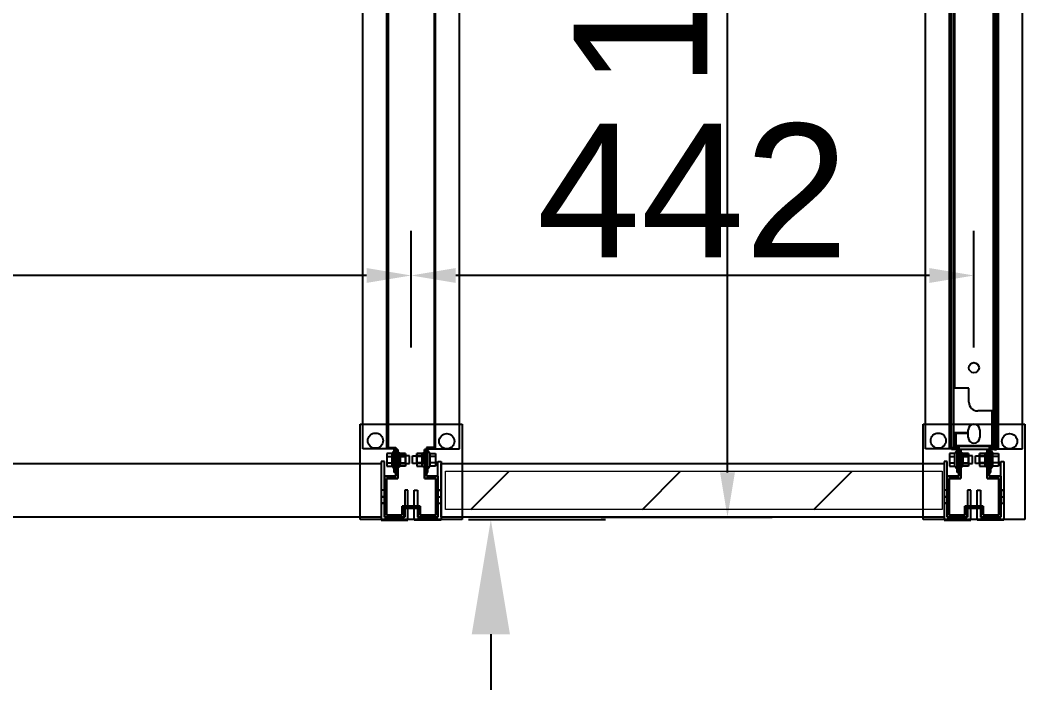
# Model space of a CAD drawing. Header units: millimetres. Extents: x 15382 to 37298, y 7351 to 31127.
# Drawn here: x 24230 to 25019, y 11193 to 11714 of the extents above; entities that cross this region are included whole.
import ezdxf

# ---------------------------------------------------------------- set-up
doc = ezdxf.new("R2010")
doc.units = ezdxf.units.MM
doc.layers.add('10', color=40, linetype='Continuous', lineweight=0)
for name, color, linetype in [('111', 7, 'Continuous'), ('113', 3, 'Continuous'), ('114', 6, 'Continuous'), ('115', 30, 'Continuous'), ('116', 12, 'Continuous'), ('444-2', 5, 'Continuous'), ('544-1', 40, 'Continuous'), ('M40', 3, 'Continuous'), ('M6', 7, 'Continuous'), ('标注', 7, 'Continuous'), ('標註', 252, 'Continuous')]:
    doc.layers.add(name, color=color, linetype=linetype)
doc.styles.get("Standard").update_dxf_attribs({"font": 'arial.ttf'})
doc.dimstyles.new('ISO-25', dxfattribs={"dimtxt": 2.5, "dimasz": 2.5, "dimexe": 1.25, "dimexo": 0.625, "dimtad": 1, "dimtxsty": 'Standard', "dimcen": 2.5, "dimadec": 0, "dimazin": 0, "dimtfac": 1, "dimtmove": 0, "dimatfit": 3, "dimfxl": 1, "dimarcsym": 0})

# ---------------------------------------------------------------- blocks, each defined once
blk = doc.blocks.new('*D653')
at = {"layer": 'Defpoints', "color": 0, "transparency": 16777216}
for p in [(23615.26, 11513.12), (23615.26, 11449.61), (24537.26, 11449.61)]:
    blk.add_point(p, dxfattribs=at)
at = {"layer": '標註', "color": 0, "lineweight": -2, "transparency": 16777216}
for p, q in [((23615.26, 11456.61), (23615.26, 11548.12)), ((24537.26, 11456.61), (24537.26, 11548.12)), ((24502.26, 11513.12), (23650.26, 11513.12))]:
    blk.add_line(p, q, dxfattribs=at)
at = {"layer": '標註', "color": 0, "transparency": 16777216}
for points in [[(23650.26, 11518.96), (23650.26, 11507.29), (23615.26, 11513.12)], [(24502.26, 11518.96), (24502.26, 11507.29), (24537.26, 11513.12)]]:
    blk.add_solid(points, dxfattribs=at)
at = {"layer": '標註', "color": 0, "transparency": 16777216, "insert": (24076.26, 11580.73), "char_height": 105, "attachment_point": 5}
blk.add_mtext('922', dxfattribs=at)
blk = doc.blocks.new('*D654')
at = {"layer": 'Defpoints', "color": 0, "transparency": 16777216}
for p in [(24785.71, 12323.4), (24785.71, 12323.4), (24679.42, 11323.4)]:
    blk.add_point(p, dxfattribs=at)
at = {"layer": '標註', "color": 0, "lineweight": -2, "transparency": 16777216}
for p, q in [((24792.71, 12323.4), (24820.71, 12323.4)), ((24785.71, 11358.4), (24785.71, 12288.4)), ((24686.42, 11323.4), (24820.71, 11323.4))]:
    blk.add_line(p, q, dxfattribs=at)
at = {"layer": '標註', "color": 0, "transparency": 16777216}
for points in [[(24779.88, 12288.4), (24791.54, 12288.4), (24785.71, 12323.4)], [(24779.88, 11358.4), (24791.54, 11358.4), (24785.71, 11323.4)]]:
    blk.add_solid(points, dxfattribs=at)
at = {"layer": '標註', "color": 0, "transparency": 16777216, "insert": (24718.1, 11823.4), "char_height": 105, "attachment_point": 5, "rotation": 90}
blk.add_mtext('1000', dxfattribs=at)
blk = doc.blocks.new('*D655')
at = {"layer": 'Defpoints', "color": 0, "transparency": 16777216}
for p in [(24537.26, 11513.12), (24537.26, 11449.61), (24979.26, 11449.61)]:
    blk.add_point(p, dxfattribs=at)
at = {"layer": '標註', "color": 0, "lineweight": -2, "transparency": 16777216}
for p, q in [((24537.26, 11456.61), (24537.26, 11548.12)), ((24979.26, 11456.61), (24979.26, 11548.12)), ((24944.26, 11513.12), (24572.26, 11513.12))]:
    blk.add_line(p, q, dxfattribs=at)
at = {"layer": '標註', "color": 0, "transparency": 16777216}
for points in [[(24572.26, 11518.96), (24572.26, 11507.29), (24537.26, 11513.12)], [(24944.26, 11518.96), (24944.26, 11507.29), (24979.26, 11513.12)]]:
    blk.add_solid(points, dxfattribs=at)
at = {"layer": '標註', "color": 0, "transparency": 16777216, "insert": (24758.26, 11579.84), "char_height": 105, "attachment_point": 5}
blk.add_mtext('442', dxfattribs=at)

msp = doc.modelspace()

# ---------------------------------------------------------------- linework, layer by layer
at = {"layer": '10'}
for p, q in [((24564.258, 11329.398), (24564.258, 11359.398)), ((24564.258, 11359.398), (24954.258, 11359.398)), ((24954.258, 11359.398), (24954.258, 11329.398)), ((24954.258, 11329.398), (24564.258, 11329.398))]:
    msp.add_line(p, q, dxfattribs=at)
at = {"layer": '111'}
for p, q in [((24961.658, 11376.398), (24961.658, 12270.398)), ((24961.658, 11376.398), (24961.658, 12270.398)), ((24963.258, 12270.398), (24963.258, 11376.398)), ((24995.258, 12270.398), (24995.258, 11376.398)), ((24996.858, 11376.398), (24996.858, 12270.398)), ((24996.858, 12270.398), (24996.858, 11376.398)), ((24979.258, 11396.398), (24979.258, 11396.398)), ((24974.758, 11385.898), (24974.758, 11391.898)), ((24983.758, 11391.898), (24983.758, 11385.898)), ((24979.258, 11381.398), (24979.258, 11381.398)), ((24963.258, 11376.398), (24961.658, 11376.398)), ((24996.858, 11376.398), (24961.658, 11376.398)), ((24995.258, 11376.398), (24996.858, 11376.398))]:
    msp.add_line(p, q, dxfattribs=at)
for centre, start, end in [((24979.258, 11391.898), 90, 180), ((24979.258, 11391.898), 0, 90), ((24979.258, 11385.898), 180, 270), ((24979.258, 11385.898), 270, 0)]:
    msp.add_arc(centre, 4.5, start, end, dxfattribs=at)
at = {"layer": '113'}
for p, q in [((24497.258, 11396.398), (24577.258, 11396.398)), ((24497.258, 11321.398), (24497.258, 11396.398)), ((24577.258, 11396.398), (24577.258, 11321.398)), ((24939.258, 11396.398), (25019.258, 11396.398)), ((24939.258, 11321.398), (24939.258, 11396.398)), ((25019.258, 11396.398), (25019.258, 11321.398)), ((24577.258, 11321.398), (24497.258, 11321.398)), ((25019.258, 11321.398), (24939.258, 11321.398))]:
    msp.add_line(p, q, dxfattribs=at)
at = {"layer": '113', "lineweight": -3}
for centre in [(24509.258, 11383.398), (24565.258, 11382.898), (24951.258, 11383.398), (25007.258, 11382.898)]:
    msp.add_circle(centre, 6, dxfattribs=at)
at = {"layer": '114'}
for points in [[(23638.758, 11365.398), (24513.758, 11365.398), (24513.758, 11323.398), (23638.758, 11323.398)], [(24560.758, 11365.398), (24955.758, 11365.398), (24955.758, 11323.398), (24560.758, 11323.398)]]:
    msp.add_lwpolyline(points, close=True, dxfattribs=at)
at = {"layer": '115'}
for p, q in [((24499.258, 11376.898), (24499.258, 12269.898)), ((24518.058, 11376.898), (24518.058, 12269.898)), ((24519.258, 12268.698), (24519.258, 11378.098)), ((24519.258, 12268.698), (24519.258, 11378.098)), ((24555.258, 12268.698), (24555.258, 11378.098)), ((24555.258, 12268.698), (24555.258, 11378.098)), ((24556.458, 11376.898), (24556.458, 12269.898)), ((24575.258, 11376.898), (24575.258, 12269.898)), ((24941.258, 11376.898), (24941.258, 12269.898)), ((24960.058, 11376.898), (24960.058, 12269.898)), ((24961.258, 12268.698), (24961.258, 11378.098)), ((24961.258, 12268.698), (24961.258, 11378.098)), ((24997.258, 12268.698), (24997.258, 11378.098)), ((24997.258, 12268.698), (24997.258, 11378.098)), ((24998.458, 11376.898), (24998.458, 12269.898)), ((25017.258, 11376.898), (25017.258, 12269.898)), ((24524.058, 11376.898), (24499.258, 11376.898)), ((24524.058, 11376.898), (24518.058, 11376.898)), ((24519.258, 11378.098), (24525.258, 11378.098)), ((24519.258, 11378.098), (24525.258, 11378.098)), ((24524.058, 11358.398), (24524.058, 11376.898)), ((24524.058, 11358.398), (24524.058, 11376.898)), ((24525.258, 11378.098), (24525.258, 11358.398)), ((24525.258, 11378.098), (24525.258, 11358.398)), ((24555.258, 11378.098), (24549.258, 11378.098)), ((24549.258, 11378.098), (24549.258, 11358.398)), ((24555.258, 11378.098), (24549.258, 11378.098)), ((24549.258, 11378.098), (24549.258, 11358.398)), ((24550.458, 11358.398), (24550.458, 11376.898)), ((24550.458, 11376.898), (24556.458, 11376.898)), ((24550.458, 11358.398), (24550.458, 11376.898)), ((24550.458, 11376.898), (24575.258, 11376.898)), ((24966.058, 11376.898), (24941.258, 11376.898)), ((24966.058, 11376.898), (24960.058, 11376.898)), ((24961.258, 11378.098), (24967.258, 11378.098)), ((24961.258, 11378.098), (24967.258, 11378.098)), ((24966.058, 11358.398), (24966.058, 11376.898)), ((24966.058, 11358.398), (24966.058, 11376.898)), ((24967.258, 11378.098), (24967.258, 11358.398)), ((24967.258, 11378.098), (24967.258, 11358.398)), ((24997.258, 11378.098), (24991.258, 11378.098)), ((24991.258, 11378.098), (24991.258, 11358.398)), ((24997.258, 11378.098), (24991.258, 11378.098)), ((24991.258, 11378.098), (24991.258, 11358.398)), ((24992.458, 11358.398), (24992.458, 11376.898)), ((24992.458, 11376.898), (24998.458, 11376.898)), ((24992.458, 11358.398), (24992.458, 11376.898)), ((24992.458, 11376.898), (25017.258, 11376.898)), ((24525.258, 11358.398), (24524.058, 11358.398)), ((24525.258, 11358.398), (24524.058, 11358.398)), ((24549.258, 11358.398), (24550.458, 11358.398)), ((24549.258, 11358.398), (24550.458, 11358.398)), ((24967.258, 11358.398), (24966.058, 11358.398)), ((24967.258, 11358.398), (24966.058, 11358.398)), ((24991.258, 11358.398), (24992.458, 11358.398)), ((24991.258, 11358.398), (24992.458, 11358.398))]:
    msp.add_line(p, q, dxfattribs=at)
at = {"layer": '115', "lineweight": -3}
for p, q in [((24524.058, 11364.898), (24524.058, 11371.898)), ((24524.058, 11371.898), (24525.258, 11371.898)), ((24524.058, 11368.398), (24524.058, 11371.898)), ((24524.058, 11371.898), (24525.258, 11371.898)), ((24525.258, 11371.898), (24525.258, 11364.898)), ((24525.258, 11371.898), (24525.258, 11368.398)), ((24550.458, 11371.898), (24549.258, 11371.898)), ((24549.258, 11371.898), (24549.258, 11364.898)), ((24550.458, 11371.898), (24549.258, 11371.898)), ((24549.258, 11371.898), (24549.258, 11368.398)), ((24550.458, 11364.898), (24550.458, 11371.898)), ((24550.458, 11368.398), (24550.458, 11371.898)), ((24966.058, 11364.898), (24966.058, 11371.898)), ((24966.058, 11371.898), (24967.258, 11371.898)), ((24966.058, 11368.398), (24966.058, 11371.898)), ((24966.058, 11371.898), (24967.258, 11371.898)), ((24967.258, 11371.898), (24967.258, 11364.898)), ((24967.258, 11371.898), (24967.258, 11368.398)), ((24992.458, 11371.898), (24991.258, 11371.898)), ((24991.258, 11371.898), (24991.258, 11364.898)), ((24992.458, 11371.898), (24991.258, 11371.898)), ((24991.258, 11371.898), (24991.258, 11368.398)), ((24992.458, 11364.898), (24992.458, 11371.898)), ((24992.458, 11368.398), (24992.458, 11371.898)), ((24525.258, 11368.398), (24524.058, 11368.398)), ((24525.258, 11364.898), (24524.058, 11364.898)), ((24549.258, 11368.398), (24550.458, 11368.398)), ((24549.258, 11364.898), (24550.458, 11364.898)), ((24967.258, 11368.398), (24966.058, 11368.398)), ((24967.258, 11364.898), (24966.058, 11364.898)), ((24991.258, 11368.398), (24992.458, 11368.398)), ((24991.258, 11364.898), (24992.458, 11364.898))]:
    msp.add_line(p, q, dxfattribs=at)
at = {"layer": '116'}
for p, q in [((24516.258, 11366.898), (24513.758, 11366.898)), ((24513.758, 11366.898), (24513.758, 11320.898)), ((24516.258, 11323.398), (24516.258, 11366.898)), ((24558.258, 11323.398), (24558.258, 11366.898)), ((24558.258, 11366.898), (24560.758, 11366.898)), ((24560.758, 11366.898), (24560.758, 11320.898)), ((24958.258, 11366.898), (24955.758, 11366.898)), ((24955.758, 11366.898), (24955.758, 11320.898)), ((24958.258, 11323.398), (24958.258, 11366.898)), ((25000.258, 11323.398), (25000.258, 11366.898)), ((25000.258, 11366.898), (25002.758, 11366.898)), ((25002.758, 11366.898), (25002.758, 11320.898)), ((24516.258, 11344.376), (24513.758, 11344.376)), ((24516.258, 11339.398), (24513.758, 11339.398)), ((24534.758, 11344.398), (24532.258, 11344.398)), ((24532.258, 11344.398), (24532.258, 11323.398)), ((24534.758, 11320.898), (24534.758, 11344.398)), ((24539.758, 11320.898), (24539.758, 11344.398)), ((24539.758, 11344.398), (24542.258, 11344.398)), ((24542.258, 11344.398), (24542.258, 11323.398)), ((24558.258, 11344.376), (24560.758, 11344.376)), ((24558.258, 11339.398), (24560.758, 11339.398)), ((24958.258, 11344.376), (24955.758, 11344.376)), ((24958.258, 11339.398), (24955.758, 11339.398)), ((24976.758, 11344.398), (24974.258, 11344.398)), ((24974.258, 11344.398), (24974.258, 11323.398)), ((24976.758, 11320.898), (24976.758, 11344.398)), ((24981.758, 11320.898), (24981.758, 11344.398)), ((24981.758, 11344.398), (24984.258, 11344.398)), ((24984.258, 11344.398), (24984.258, 11323.398)), ((25000.258, 11344.376), (25002.758, 11344.376)), ((25000.258, 11339.398), (25002.758, 11339.398)), ((24516.258, 11334.42), (24513.758, 11334.42)), ((24558.258, 11334.42), (24560.758, 11334.42)), ((24958.258, 11334.42), (24955.758, 11334.42)), ((25000.258, 11334.42), (25002.758, 11334.42)), ((24532.258, 11323.398), (24516.258, 11323.398)), ((24542.258, 11323.398), (24558.258, 11323.398)), ((24974.258, 11323.398), (24958.258, 11323.398)), ((24984.258, 11323.398), (25000.258, 11323.398)), ((24513.758, 11320.898), (24533.258, 11320.898)), ((24532.258, 11320.898), (24534.758, 11320.898)), ((24542.258, 11320.898), (24539.758, 11320.898)), ((24560.758, 11320.898), (24541.258, 11320.898)), ((24955.758, 11320.898), (24975.258, 11320.898)), ((24974.258, 11320.898), (24976.758, 11320.898)), ((24984.258, 11320.898), (24981.758, 11320.898)), ((25002.758, 11320.898), (24983.258, 11320.898))]:
    msp.add_line(p, q, dxfattribs=at)
at = {"layer": '116', "lineweight": -3}
for p, q in [((24516.258, 11344.376), (24513.758, 11344.376)), ((24513.758, 11344.376), (24513.758, 11339.398)), ((24516.258, 11344.376), (24513.758, 11344.376)), ((24513.758, 11344.376), (24513.758, 11334.42)), ((24513.758, 11339.398), (24516.258, 11339.398)), ((24516.258, 11339.398), (24516.258, 11344.376)), ((24516.258, 11334.42), (24516.258, 11344.376)), ((24560.758, 11344.376), (24558.258, 11344.376)), ((24558.258, 11344.376), (24558.258, 11334.42)), ((24560.758, 11344.376), (24558.258, 11344.376)), ((24558.258, 11344.376), (24558.258, 11339.398)), ((24558.258, 11339.398), (24560.758, 11339.398)), ((24560.758, 11334.42), (24560.758, 11344.376)), ((24560.758, 11339.398), (24560.758, 11344.376)), ((24958.258, 11344.376), (24955.758, 11344.376)), ((24955.758, 11344.376), (24955.758, 11339.398)), ((24958.258, 11344.376), (24955.758, 11344.376)), ((24955.758, 11344.376), (24955.758, 11334.42)), ((24955.758, 11339.398), (24958.258, 11339.398)), ((24958.258, 11339.398), (24958.258, 11344.376)), ((24958.258, 11334.42), (24958.258, 11344.376)), ((25002.758, 11344.376), (25000.258, 11344.376)), ((25000.258, 11344.376), (25000.258, 11334.42)), ((25002.758, 11344.376), (25000.258, 11344.376)), ((25000.258, 11344.376), (25000.258, 11339.398)), ((25000.258, 11339.398), (25002.758, 11339.398)), ((25002.758, 11334.42), (25002.758, 11344.376)), ((25002.758, 11339.398), (25002.758, 11344.376)), ((24513.758, 11334.42), (24516.258, 11334.42)), ((24558.258, 11334.42), (24560.758, 11334.42)), ((24955.758, 11334.42), (24958.258, 11334.42)), ((25000.258, 11334.42), (25002.758, 11334.42))]:
    msp.add_line(p, q, dxfattribs=at)
at = {"layer": '444-2'}
for p, q in [((24994.258, 11822.698), (24994.258, 11378.698)), ((24964.258, 11424.698), (24964.258, 11776.698)), ((24975.258, 11424.698), (24964.258, 11424.698)), ((24975.258, 11413.698), (24975.258, 11424.698)), ((24993.458, 11406.698), (24982.258, 11406.698)), ((24993.458, 11379.498), (24993.458, 11406.698)), ((24964.258, 11378.698), (24964.258, 11389.698)), ((24964.258, 11389.698), (24974.258, 11389.698)), ((24974.258, 11388.898), (24965.058, 11388.898)), ((24965.058, 11388.898), (24965.058, 11379.498)), ((24974.258, 11389.698), (24974.258, 11388.898)), ((24994.258, 11378.698), (24964.258, 11378.698)), ((24965.058, 11379.498), (24993.458, 11379.498))]:
    msp.add_line(p, q, dxfattribs=at)
msp.add_circle((24979.258, 11440.698), 4, dxfattribs=at)
msp.add_arc((24982.258, 11413.698), 7, 180, 270, dxfattribs=at)
at = {"layer": '544-1', "linetype": 'Continuous'}
for p, q in [((24584.132, 11329.398), (24614.132, 11359.398)), ((24718.836, 11329.398), (24748.836, 11359.398)), ((24853.54, 11329.398), (24883.54, 11359.398))]:
    msp.add_line(p, q, dxfattribs=at)
at = {"layer": 'M40'}
for p, q in [((24525.258, 11355.398), (24525.258, 11376.398)), ((24525.258, 11376.398), (24526.858, 11376.398)), ((24526.858, 11376.398), (24525.258, 11376.398)), ((24525.258, 11376.398), (24525.258, 11355.398)), ((24526.858, 11371.898), (24525.258, 11371.898)), ((24526.858, 11376.398), (24526.858, 11353.798)), ((24526.858, 11353.798), (24526.858, 11376.398)), ((24547.658, 11353.798), (24547.658, 11376.398)), ((24547.658, 11376.398), (24549.258, 11376.398)), ((24549.258, 11376.398), (24547.658, 11376.398)), ((24547.658, 11376.398), (24547.658, 11353.798)), ((24549.258, 11371.898), (24547.658, 11371.898)), ((24549.258, 11376.398), (24549.258, 11355.398)), ((24549.258, 11355.398), (24549.258, 11376.398)), ((24967.258, 11355.398), (24967.258, 11376.398)), ((24967.258, 11376.398), (24968.858, 11376.398)), ((24968.858, 11376.398), (24967.258, 11376.398)), ((24967.258, 11376.398), (24967.258, 11355.398)), ((24968.858, 11371.898), (24967.258, 11371.898)), ((24968.858, 11376.398), (24968.858, 11353.798)), ((24968.858, 11353.798), (24968.858, 11376.398)), ((24989.658, 11353.798), (24989.658, 11376.398)), ((24989.658, 11376.398), (24991.258, 11376.398)), ((24991.258, 11376.398), (24989.658, 11376.398)), ((24989.658, 11376.398), (24989.658, 11353.798)), ((24991.258, 11371.898), (24989.658, 11371.898)), ((24991.258, 11376.398), (24991.258, 11355.398)), ((24991.258, 11355.398), (24991.258, 11376.398)), ((24526.858, 11368.398), (24525.258, 11368.398)), ((24526.858, 11364.898), (24525.258, 11364.898)), ((24549.258, 11368.398), (24547.658, 11368.398)), ((24549.258, 11364.898), (24547.658, 11364.898)), ((24968.858, 11368.398), (24967.258, 11368.398)), ((24968.858, 11364.898), (24967.258, 11364.898)), ((24991.258, 11368.398), (24989.658, 11368.398)), ((24991.258, 11364.898), (24989.658, 11364.898)), ((24516.258, 11323.398), (24516.258, 11355.398)), ((24516.258, 11355.398), (24525.258, 11355.398)), ((24525.258, 11355.398), (24516.258, 11355.398)), ((24516.258, 11355.398), (24516.258, 11323.398)), ((24526.858, 11353.798), (24526.858, 11355.398)), ((24547.658, 11353.798), (24547.658, 11355.398)), ((24549.258, 11355.398), (24558.258, 11355.398)), ((24558.258, 11355.398), (24549.258, 11355.398)), ((24558.258, 11355.398), (24558.258, 11323.398)), ((24558.258, 11323.398), (24558.258, 11355.398)), ((24958.258, 11323.398), (24958.258, 11355.398)), ((24958.258, 11355.398), (24967.258, 11355.398)), ((24967.258, 11355.398), (24958.258, 11355.398)), ((24958.258, 11355.398), (24958.258, 11323.398)), ((24968.858, 11353.798), (24968.858, 11355.398)), ((24989.658, 11353.798), (24989.658, 11355.398)), ((24991.258, 11355.398), (25000.258, 11355.398)), ((25000.258, 11355.398), (24991.258, 11355.398)), ((25000.258, 11355.398), (25000.258, 11323.398)), ((25000.258, 11323.398), (25000.258, 11355.398)), ((24526.858, 11353.798), (24517.858, 11353.798)), ((24517.858, 11353.798), (24517.858, 11324.998)), ((24517.858, 11324.998), (24517.858, 11353.798)), ((24517.858, 11353.798), (24526.858, 11353.798)), ((24525.258, 11353.798), (24526.858, 11353.798)), ((24549.258, 11353.798), (24547.658, 11353.798)), ((24556.658, 11353.798), (24547.658, 11353.798)), ((24547.658, 11353.798), (24556.658, 11353.798)), ((24556.658, 11324.998), (24556.658, 11353.798)), ((24556.658, 11353.798), (24556.658, 11324.998)), ((24968.858, 11353.798), (24959.858, 11353.798)), ((24959.858, 11353.798), (24959.858, 11324.998)), ((24959.858, 11324.998), (24959.858, 11353.798)), ((24959.858, 11353.798), (24968.858, 11353.798)), ((24967.258, 11353.798), (24968.858, 11353.798)), ((24991.258, 11353.798), (24989.658, 11353.798)), ((24998.658, 11353.798), (24989.658, 11353.798)), ((24989.658, 11353.798), (24998.658, 11353.798)), ((24998.658, 11324.998), (24998.658, 11353.798)), ((24998.658, 11353.798), (24998.658, 11324.998)), ((24556.658, 11342.648), (24558.258, 11342.648)), ((24556.658, 11339.398), (24558.258, 11339.398)), ((24998.658, 11342.648), (25000.258, 11342.648)), ((24998.658, 11339.398), (25000.258, 11339.398)), ((24530.158, 11324.998), (24530.158, 11331.998)), ((24530.158, 11331.998), (24544.358, 11331.998)), ((24544.358, 11331.998), (24530.158, 11331.998)), ((24530.158, 11331.998), (24530.158, 11324.998)), ((24531.758, 11330.398), (24531.758, 11331.998)), ((24544.358, 11331.998), (24544.358, 11324.998)), ((24544.358, 11324.998), (24544.358, 11331.998)), ((24556.658, 11336.148), (24558.258, 11336.148)), ((24972.158, 11324.998), (24972.158, 11331.998)), ((24972.158, 11331.998), (24986.358, 11331.998)), ((24986.358, 11331.998), (24972.158, 11331.998)), ((24972.158, 11331.998), (24972.158, 11324.998)), ((24973.758, 11330.398), (24973.758, 11331.998)), ((24986.358, 11331.998), (24986.358, 11324.998)), ((24986.358, 11324.998), (24986.358, 11331.998)), ((24998.658, 11336.148), (25000.258, 11336.148)), ((24531.758, 11323.398), (24516.258, 11323.398)), ((24516.258, 11323.398), (24531.758, 11323.398)), ((24517.858, 11324.998), (24530.158, 11324.998)), ((24530.158, 11324.998), (24517.858, 11324.998)), ((24542.758, 11330.398), (24531.758, 11330.398)), ((24531.758, 11330.398), (24531.758, 11323.398)), ((24531.758, 11323.398), (24531.758, 11330.398)), ((24531.758, 11330.398), (24542.758, 11330.398)), ((24542.758, 11323.398), (24542.758, 11330.398)), ((24542.758, 11330.398), (24542.758, 11323.398)), ((24558.258, 11323.398), (24542.758, 11323.398)), ((24542.758, 11323.398), (24558.258, 11323.398)), ((24544.358, 11324.998), (24556.658, 11324.998)), ((24556.658, 11324.998), (24544.358, 11324.998)), ((24973.758, 11323.398), (24958.258, 11323.398)), ((24958.258, 11323.398), (24973.758, 11323.398)), ((24959.858, 11324.998), (24972.158, 11324.998)), ((24972.158, 11324.998), (24959.858, 11324.998)), ((24984.758, 11330.398), (24973.758, 11330.398)), ((24973.758, 11330.398), (24973.758, 11323.398)), ((24973.758, 11323.398), (24973.758, 11330.398)), ((24973.758, 11330.398), (24984.758, 11330.398)), ((24984.758, 11323.398), (24984.758, 11330.398)), ((24984.758, 11330.398), (24984.758, 11323.398)), ((25000.258, 11323.398), (24984.758, 11323.398)), ((24984.758, 11323.398), (25000.258, 11323.398)), ((24986.358, 11324.998), (24998.658, 11324.998)), ((24998.658, 11324.998), (24986.358, 11324.998))]:
    msp.add_line(p, q, dxfattribs=at)
at = {"layer": 'M40', "lineweight": -3}
for p, q in [((24525.258, 11364.898), (24525.258, 11371.898)), ((24525.258, 11371.898), (24526.858, 11371.898)), ((24525.258, 11368.398), (24525.258, 11371.898)), ((24525.258, 11371.898), (24526.858, 11371.898)), ((24526.858, 11371.898), (24526.858, 11364.898)), ((24526.858, 11371.898), (24526.858, 11368.398)), ((24549.258, 11371.898), (24547.658, 11371.898)), ((24547.658, 11371.898), (24547.658, 11364.898)), ((24549.258, 11371.898), (24547.658, 11371.898)), ((24547.658, 11371.898), (24547.658, 11368.398)), ((24549.258, 11364.898), (24549.258, 11371.898)), ((24549.258, 11368.398), (24549.258, 11371.898)), ((24967.258, 11364.898), (24967.258, 11371.898)), ((24967.258, 11371.898), (24968.858, 11371.898)), ((24967.258, 11368.398), (24967.258, 11371.898)), ((24967.258, 11371.898), (24968.858, 11371.898)), ((24968.858, 11371.898), (24968.858, 11364.898)), ((24968.858, 11371.898), (24968.858, 11368.398)), ((24991.258, 11371.898), (24989.658, 11371.898)), ((24989.658, 11371.898), (24989.658, 11364.898)), ((24991.258, 11371.898), (24989.658, 11371.898)), ((24989.658, 11371.898), (24989.658, 11368.398)), ((24991.258, 11364.898), (24991.258, 11371.898)), ((24991.258, 11368.398), (24991.258, 11371.898)), ((24526.858, 11368.398), (24525.258, 11368.398)), ((24526.858, 11364.898), (24525.258, 11364.898)), ((24547.658, 11368.398), (24549.258, 11368.398)), ((24547.658, 11364.898), (24549.258, 11364.898)), ((24968.858, 11368.398), (24967.258, 11368.398)), ((24968.858, 11364.898), (24967.258, 11364.898)), ((24989.658, 11368.398), (24991.258, 11368.398)), ((24989.658, 11364.898), (24991.258, 11364.898)), ((24517.858, 11342.648), (24516.258, 11342.648)), ((24516.258, 11342.648), (24516.258, 11336.148)), ((24517.858, 11342.648), (24516.258, 11342.648)), ((24516.258, 11342.648), (24516.258, 11339.398)), ((24516.258, 11339.398), (24517.858, 11339.398)), ((24517.858, 11336.148), (24517.858, 11342.648)), ((24517.858, 11339.398), (24517.858, 11342.648)), ((24558.258, 11342.648), (24556.658, 11342.648)), ((24556.658, 11342.648), (24556.658, 11336.148)), ((24558.258, 11342.648), (24556.658, 11342.648)), ((24556.658, 11342.648), (24556.658, 11339.398)), ((24556.658, 11339.398), (24558.258, 11339.398)), ((24558.258, 11336.148), (24558.258, 11342.648)), ((24558.258, 11339.398), (24558.258, 11342.648)), ((24959.858, 11342.648), (24958.258, 11342.648)), ((24958.258, 11342.648), (24958.258, 11336.148)), ((24959.858, 11342.648), (24958.258, 11342.648)), ((24958.258, 11342.648), (24958.258, 11339.398)), ((24958.258, 11339.398), (24959.858, 11339.398)), ((24959.858, 11336.148), (24959.858, 11342.648)), ((24959.858, 11339.398), (24959.858, 11342.648)), ((25000.258, 11342.648), (24998.658, 11342.648)), ((24998.658, 11342.648), (24998.658, 11336.148)), ((25000.258, 11342.648), (24998.658, 11342.648)), ((24998.658, 11342.648), (24998.658, 11339.398)), ((24998.658, 11339.398), (25000.258, 11339.398)), ((25000.258, 11336.148), (25000.258, 11342.648)), ((25000.258, 11339.398), (25000.258, 11342.648)), ((24516.258, 11336.148), (24517.858, 11336.148)), ((24531.758, 11330.398), (24531.758, 11331.998)), ((24531.758, 11331.998), (24542.758, 11331.998)), ((24537.258, 11331.998), (24531.758, 11331.998)), ((24531.758, 11331.998), (24531.758, 11330.398)), ((24537.258, 11330.398), (24537.258, 11331.998)), ((24542.758, 11331.998), (24542.758, 11330.398)), ((24556.658, 11336.148), (24558.258, 11336.148)), ((24958.258, 11336.148), (24959.858, 11336.148)), ((24973.758, 11330.398), (24973.758, 11331.998)), ((24973.758, 11331.998), (24984.758, 11331.998)), ((24979.258, 11331.998), (24973.758, 11331.998)), ((24973.758, 11331.998), (24973.758, 11330.398)), ((24979.258, 11330.398), (24979.258, 11331.998)), ((24984.758, 11331.998), (24984.758, 11330.398)), ((24998.658, 11336.148), (25000.258, 11336.148)), ((24542.758, 11330.398), (24531.758, 11330.398)), ((24531.758, 11330.398), (24537.258, 11330.398)), ((24984.758, 11330.398), (24973.758, 11330.398)), ((24973.758, 11330.398), (24979.258, 11330.398))]:
    msp.add_line(p, q, dxfattribs=at)
at = {"layer": 'M6'}
for p, q in [((24522.358, 11373.398), (24518.058, 11373.398)), ((24518.058, 11373.398), (24518.058, 11363.398)), ((24522.358, 11373.398), (24518.058, 11373.398)), ((24518.058, 11373.398), (24518.058, 11363.398)), ((24518.058, 11370.898), (24522.358, 11370.898)), ((24523.858, 11375.398), (24522.358, 11373.398)), ((24522.358, 11363.398), (24522.358, 11373.398)), ((24524.058, 11375.398), (24523.858, 11375.398)), ((24524.058, 11371.398), (24524.058, 11375.398)), ((24536.058, 11371.398), (24524.058, 11371.398)), ((24526.858, 11362.398), (24526.858, 11374.398)), ((24526.858, 11374.398), (24527.058, 11374.398)), ((24527.058, 11374.398), (24528.558, 11373.398)), ((24528.558, 11373.398), (24532.858, 11373.398)), ((24528.558, 11363.398), (24528.558, 11373.398)), ((24528.558, 11373.398), (24532.858, 11373.398)), ((24532.858, 11373.398), (24528.558, 11373.398)), ((24528.558, 11373.398), (24528.558, 11365.898)), ((24528.558, 11363.398), (24528.558, 11370.898)), ((24528.558, 11370.898), (24532.858, 11370.898)), ((24532.858, 11373.398), (24532.858, 11363.398)), ((24532.858, 11373.398), (24532.858, 11363.398)), ((24532.858, 11365.898), (24532.858, 11373.398)), ((24532.858, 11370.898), (24532.858, 11363.398)), ((24536.058, 11365.398), (24536.058, 11371.398)), ((24538.458, 11365.398), (24538.458, 11371.398)), ((24538.458, 11371.398), (24550.458, 11371.398)), ((24545.958, 11373.398), (24541.658, 11373.398)), ((24541.658, 11373.398), (24541.658, 11363.398)), ((24545.958, 11373.398), (24541.658, 11373.398)), ((24541.658, 11373.398), (24541.658, 11363.398)), ((24541.658, 11373.398), (24545.958, 11373.398)), ((24541.658, 11365.898), (24541.658, 11373.398)), ((24545.958, 11370.898), (24541.658, 11370.898)), ((24541.658, 11370.898), (24541.658, 11363.398)), ((24547.458, 11374.398), (24545.958, 11373.398)), ((24545.958, 11363.398), (24545.958, 11373.398)), ((24545.958, 11373.398), (24545.958, 11365.898)), ((24545.958, 11363.398), (24545.958, 11370.898)), ((24547.658, 11374.398), (24547.458, 11374.398)), ((24547.658, 11362.398), (24547.658, 11374.398)), ((24550.458, 11371.398), (24550.458, 11375.398)), ((24550.458, 11375.398), (24550.658, 11375.398)), ((24550.658, 11375.398), (24552.158, 11373.398)), ((24552.158, 11373.398), (24556.458, 11373.398)), ((24552.158, 11363.398), (24552.158, 11373.398)), ((24552.158, 11373.398), (24556.458, 11373.398)), ((24556.458, 11370.898), (24552.158, 11370.898)), ((24556.458, 11373.398), (24556.458, 11363.398)), ((24556.458, 11373.398), (24556.458, 11363.398)), ((24964.358, 11373.398), (24960.058, 11373.398)), ((24960.058, 11373.398), (24960.058, 11363.398)), ((24964.358, 11373.398), (24960.058, 11373.398)), ((24960.058, 11373.398), (24960.058, 11363.398)), ((24960.058, 11370.898), (24964.358, 11370.898)), ((24965.858, 11375.398), (24964.358, 11373.398)), ((24964.358, 11363.398), (24964.358, 11373.398)), ((24966.058, 11375.398), (24965.858, 11375.398)), ((24966.058, 11371.398), (24966.058, 11375.398)), ((24978.058, 11371.398), (24966.058, 11371.398)), ((24968.858, 11362.398), (24968.858, 11374.398)), ((24968.858, 11374.398), (24969.058, 11374.398)), ((24969.058, 11374.398), (24970.558, 11373.398)), ((24970.558, 11373.398), (24974.858, 11373.398)), ((24970.558, 11363.398), (24970.558, 11373.398)), ((24970.558, 11373.398), (24974.858, 11373.398)), ((24974.858, 11373.398), (24970.558, 11373.398)), ((24970.558, 11373.398), (24970.558, 11365.898)), ((24970.558, 11363.398), (24970.558, 11370.898)), ((24970.558, 11370.898), (24974.858, 11370.898)), ((24974.858, 11373.398), (24974.858, 11363.398)), ((24974.858, 11373.398), (24974.858, 11363.398)), ((24974.858, 11365.898), (24974.858, 11373.398)), ((24974.858, 11370.898), (24974.858, 11363.398)), ((24978.058, 11365.398), (24978.058, 11371.398)), ((24980.458, 11365.398), (24980.458, 11371.398)), ((24980.458, 11371.398), (24992.458, 11371.398)), ((24987.958, 11373.398), (24983.658, 11373.398)), ((24983.658, 11373.398), (24983.658, 11363.398)), ((24987.958, 11373.398), (24983.658, 11373.398)), ((24983.658, 11373.398), (24983.658, 11363.398)), ((24983.658, 11373.398), (24987.958, 11373.398)), ((24983.658, 11365.898), (24983.658, 11373.398)), ((24987.958, 11370.898), (24983.658, 11370.898)), ((24983.658, 11370.898), (24983.658, 11363.398)), ((24989.458, 11374.398), (24987.958, 11373.398)), ((24987.958, 11363.398), (24987.958, 11373.398)), ((24987.958, 11373.398), (24987.958, 11365.898)), ((24987.958, 11363.398), (24987.958, 11370.898)), ((24989.658, 11374.398), (24989.458, 11374.398)), ((24989.658, 11362.398), (24989.658, 11374.398)), ((24992.458, 11371.398), (24992.458, 11375.398)), ((24992.458, 11375.398), (24992.658, 11375.398)), ((24992.658, 11375.398), (24994.158, 11373.398)), ((24994.158, 11373.398), (24998.458, 11373.398)), ((24994.158, 11363.398), (24994.158, 11373.398)), ((24994.158, 11373.398), (24998.458, 11373.398)), ((24998.458, 11370.898), (24994.158, 11370.898)), ((24998.458, 11373.398), (24998.458, 11363.398)), ((24998.458, 11373.398), (24998.458, 11363.398)), ((24518.058, 11365.898), (24522.358, 11365.898)), ((24518.058, 11363.398), (24522.358, 11363.398)), ((24518.058, 11363.398), (24522.358, 11363.398)), ((24522.358, 11363.398), (24523.858, 11361.398)), ((24524.058, 11365.398), (24536.058, 11365.398)), ((24524.058, 11361.398), (24524.058, 11365.398)), ((24528.558, 11363.398), (24527.058, 11362.398)), ((24528.558, 11365.898), (24532.858, 11365.898)), ((24532.858, 11363.398), (24528.558, 11363.398)), ((24532.858, 11363.398), (24528.558, 11363.398)), ((24532.858, 11363.398), (24528.558, 11363.398)), ((24550.458, 11365.398), (24538.458, 11365.398)), ((24545.958, 11365.898), (24541.658, 11365.898)), ((24541.658, 11363.398), (24545.958, 11363.398)), ((24541.658, 11363.398), (24545.958, 11363.398)), ((24541.658, 11363.398), (24545.958, 11363.398)), ((24545.958, 11363.398), (24547.458, 11362.398)), ((24550.458, 11361.398), (24550.458, 11365.398)), ((24552.158, 11363.398), (24550.658, 11361.398)), ((24556.458, 11365.898), (24552.158, 11365.898)), ((24556.458, 11363.398), (24552.158, 11363.398)), ((24556.458, 11363.398), (24552.158, 11363.398)), ((24960.058, 11365.898), (24964.358, 11365.898)), ((24960.058, 11363.398), (24964.358, 11363.398)), ((24960.058, 11363.398), (24964.358, 11363.398)), ((24964.358, 11363.398), (24965.858, 11361.398)), ((24966.058, 11365.398), (24978.058, 11365.398)), ((24966.058, 11361.398), (24966.058, 11365.398)), ((24970.558, 11363.398), (24969.058, 11362.398)), ((24970.558, 11365.898), (24974.858, 11365.898)), ((24974.858, 11363.398), (24970.558, 11363.398)), ((24974.858, 11363.398), (24970.558, 11363.398)), ((24974.858, 11363.398), (24970.558, 11363.398)), ((24992.458, 11365.398), (24980.458, 11365.398)), ((24987.958, 11365.898), (24983.658, 11365.898)), ((24983.658, 11363.398), (24987.958, 11363.398)), ((24983.658, 11363.398), (24987.958, 11363.398)), ((24983.658, 11363.398), (24987.958, 11363.398)), ((24987.958, 11363.398), (24989.458, 11362.398)), ((24992.458, 11361.398), (24992.458, 11365.398)), ((24994.158, 11363.398), (24992.658, 11361.398)), ((24998.458, 11365.898), (24994.158, 11365.898)), ((24998.458, 11363.398), (24994.158, 11363.398)), ((24998.458, 11363.398), (24994.158, 11363.398)), ((24523.858, 11361.398), (24524.058, 11361.398)), ((24527.058, 11362.398), (24526.858, 11362.398)), ((24547.458, 11362.398), (24547.658, 11362.398)), ((24550.658, 11361.398), (24550.458, 11361.398)), ((24965.858, 11361.398), (24966.058, 11361.398)), ((24969.058, 11362.398), (24968.858, 11362.398)), ((24989.458, 11362.398), (24989.658, 11362.398)), ((24992.658, 11361.398), (24992.458, 11361.398))]:
    msp.add_line(p, q, dxfattribs=at)
at = {"layer": '标注'}
for p, q in [((24582.258, 11321.398), (24689.852, 11321.398)), ((24599.852, 11231.398), (24599.852, 10080.198))]:
    msp.add_line(p, q, dxfattribs=at)
msp.add_solid([(24584.852, 11231.398), (24614.852, 11231.398), (24599.852, 11321.398)], dxfattribs=at)

# ---------------------------------------------------------------- dimensions: what is measured, and where the dimension line sits
at = {"layer": '標註', "color": 8}
for base, p1, p2, angle, picture, middle in [((24785.711, 12323.398), (24679.421, 11323.398), (24785.711, 12323.398), 90, '*D654', (24718.101, 11823.398)), ((23615.258, 11513.122), (24537.258, 11449.607), (23615.258, 11449.607), 180, '*D653', (24076.258, 11580.732)), ((24537.258, 11513.122), (24979.258, 11449.607), (24537.258, 11449.607), 180, '*D655', (24758.258, 11579.837))]:
    dim = msp.add_linear_dim(base=base, p1=p1, p2=p2, angle=angle, dimstyle='ISO-25', override={"dimscale": 70, "dimtxt": 1.5, "dimasz": 0.5, "dimexe": 0.5, "dimexo": 0.1, "dimgap": 0.2}, dxfattribs=at)
    dim.commit()
    dim.dimension.update_dxf_attribs({"geometry": picture, "text_midpoint": middle})

doc.saveas('drawing.dxf')
